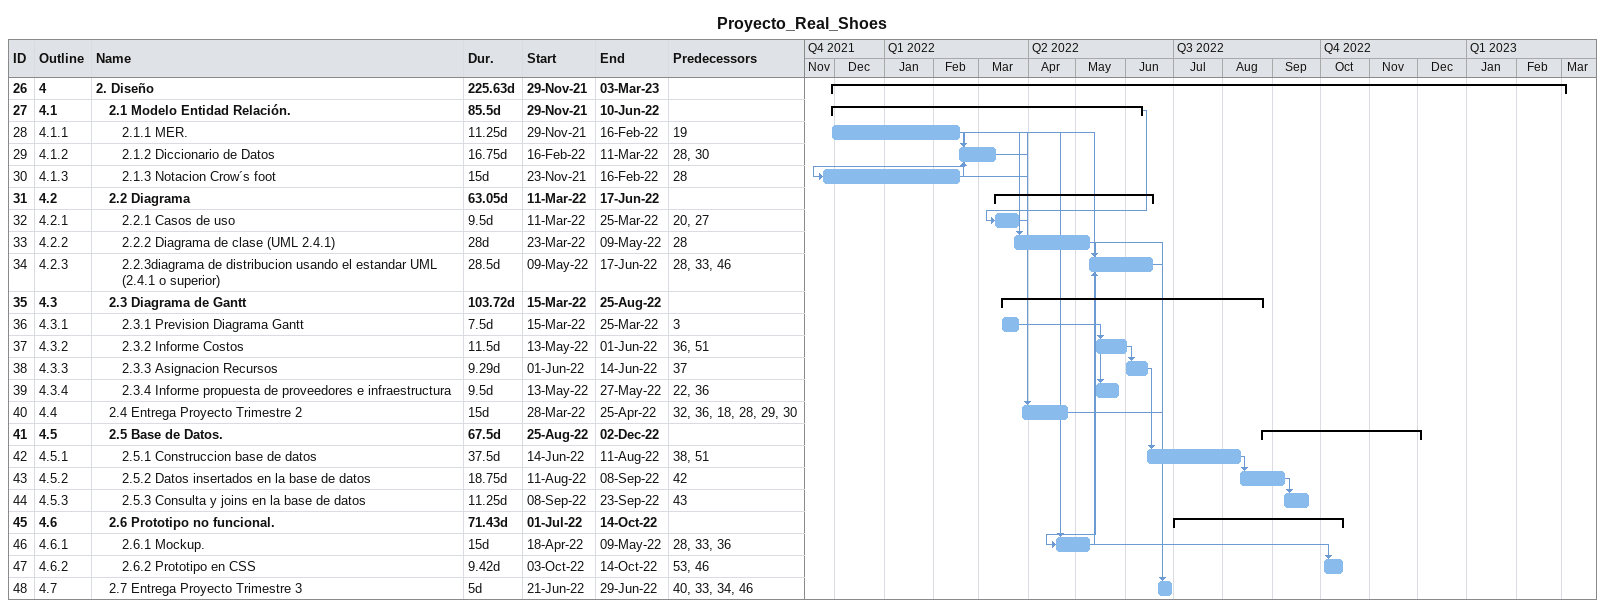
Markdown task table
Proyecto_Real_Shoes

| ID | WBS | Task | Duration | Start | Finish | Predecessors |
|---|---|---|---|---|---|---|
| 26 | 4 | **2. Diseño** | 225.63d | 2021-11-29 | 2023-03-03 |  |
| 27 | 4.1 | **2.1 Modelo Entidad Relación.** | 85.5d | 2021-11-29 | 2022-06-10 |  |
| 28 | 4.1.1 | 2.1.1 MER. | 11.25d | 2021-11-29 | 2022-02-16 | 19 |
| 29 | 4.1.2 | 2.1.2 Diccionario de Datos | 16.75d | 2022-02-16 | 2022-03-11 | 28, 30 |
| 30 | 4.1.3 | 2.1.3 Notacion Crow´s foot | 15d | 2021-11-23 | 2022-02-16 | 28 |
| 31 | 4.2 | **2.2 Diagrama** | 63.05d | 2022-03-11 | 2022-06-17 |  |
| 32 | 4.2.1 | 2.2.1 Casos de uso | 9.5d | 2022-03-11 | 2022-03-25 | 20, 27 |
| 33 | 4.2.2 | 2.2.2 Diagrama de clase (UML 2.4.1) | 28d | 2022-03-23 | 2022-05-09 | 28 |
| 34 | 4.2.3 | 2.2.3diagrama de distribucion usando el estandar UML (2.4.1 o superior) | 28.5d | 2022-05-09 | 2022-06-17 | 28, 33, 46 |
| 35 | 4.3 | **2.3 Diagrama de Gantt** | 103.72d | 2022-03-15 | 2022-08-25 |  |
| 36 | 4.3.1 | 2.3.1 Prevision Diagrama Gantt | 7.5d | 2022-03-15 | 2022-03-25 | 3 |
| 37 | 4.3.2 | 2.3.2 Informe Costos | 11.5d | 2022-05-13 | 2022-06-01 | 36, 51 |
| 38 | 4.3.3 | 2.3.3 Asignacion Recursos | 9.29d | 2022-06-01 | 2022-06-14 | 37 |
| 39 | 4.3.4 | 2.3.4 Informe propuesta de proveedores e infraestructura | 9.5d | 2022-05-13 | 2022-05-27 | 22, 36 |
| 40 | 4.4 | 2.4 Entrega Proyecto Trimestre 2 | 15d | 2022-03-28 | 2022-04-25 | 32, 36, 18, 28, 29, 30 |
| 41 | 4.5 | **2.5 Base de Datos.** | 67.5d | 2022-08-25 | 2022-12-02 |  |
| 42 | 4.5.1 | 2.5.1 Construccion base de datos | 37.5d | 2022-06-14 | 2022-08-11 | 38, 51 |
| 43 | 4.5.2 | 2.5.2 Datos insertados en la base de datos | 18.75d | 2022-08-11 | 2022-09-08 | 42 |
| 44 | 4.5.3 | 2.5.3 Consulta y joins en la base de datos | 11.25d | 2022-09-08 | 2022-09-23 | 43 |
| 45 | 4.6 | **2.6 Prototipo no funcional.** | 71.43d | 2022-07-01 | 2022-10-14 |  |
| 46 | 4.6.1 | 2.6.1 Mockup. | 15d | 2022-04-18 | 2022-05-09 | 28, 33, 36 |
| 47 | 4.6.2 | 2.6.2 Prototipo en CSS | 9.42d | 2022-10-03 | 2022-10-14 | 53, 46 |
| 48 | 4.7 | 2.7 Entrega Proyecto Trimestre 3 | 5d | 2022-06-21 | 2022-06-29 | 40, 33, 34, 46 |
